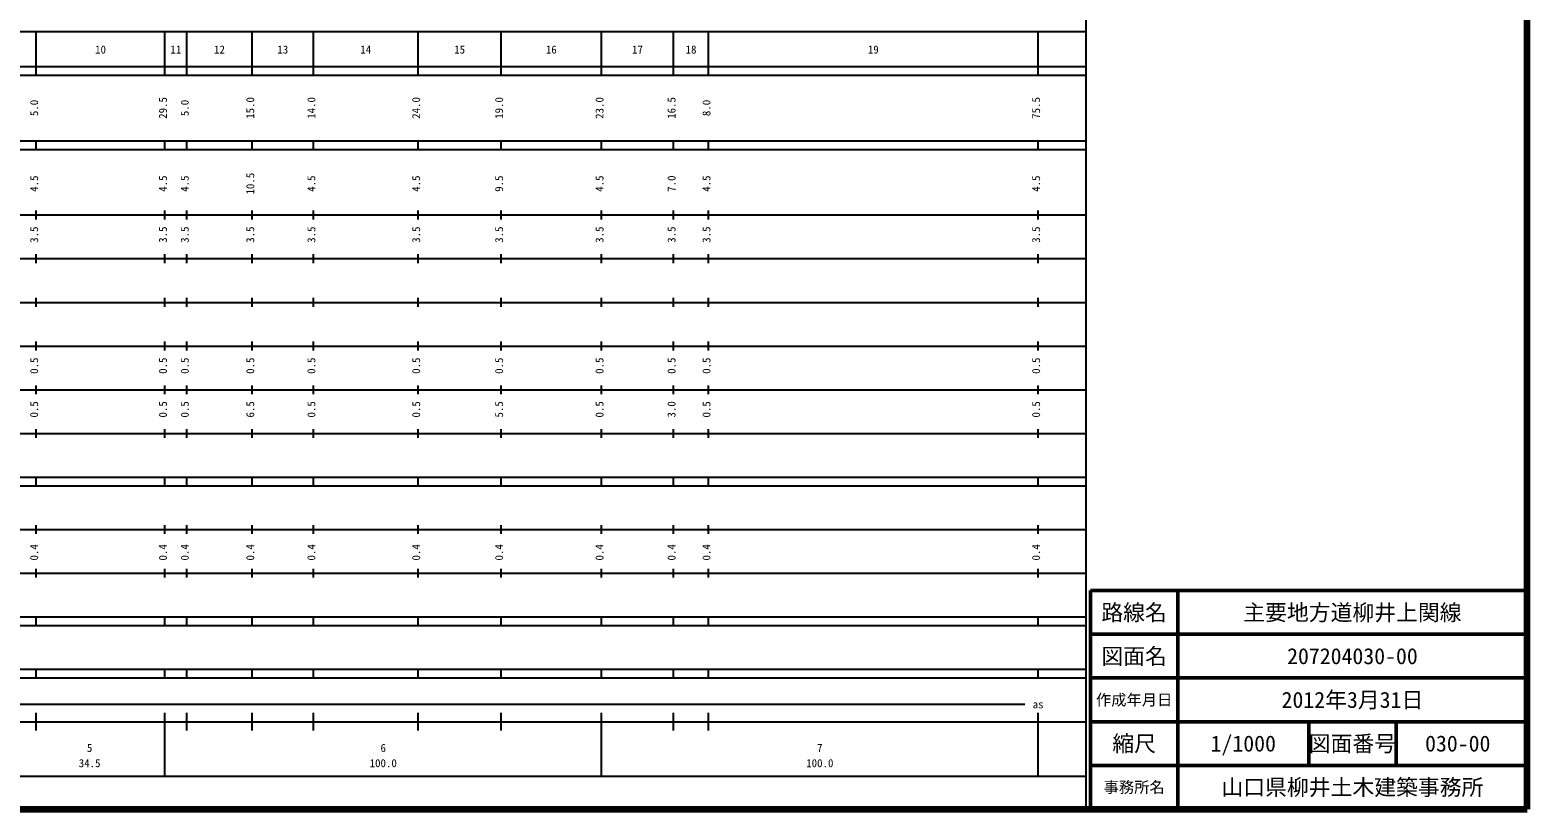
# Model space of a CAD drawing. Units: millimetres on the paper, enlarged 1000 times. Extents: x 40000 to 680000, y 20000 to 380000.
# Drawn here: x 337076 to 680000, y 20000 to 198357 of the extents above; entities that cross this region are included whole.
import ezdxf
from ezdxf.enums import TextEntityAlignment as Align

# ---------------------------------------------------------------- set-up
doc = ezdxf.new("R2010")
doc.units = ezdxf.units.MM
doc.header["$LTSCALE"] = 1000
for name, color, linetype, lineweight in [('M-TTL', 2, 'Continuous', 140), ('M-TTL-BAND', 7, 'Continuous', 25), ('M-TTL-FRAM', 2, 'Continuous', 50), ('M-TTL-LINE', 7, 'Continuous', 50)]:
    doc.layers.add(name, color=color, linetype=linetype, lineweight=lineweight)
doc.layers.add('M-TTL-TXT', color=7, linetype='Continuous')
doc.styles.add('ＭＳ ゴシック', font='')
doc.styles.get('ＭＳ ゴシック').set_extended_font_data('MS Gothic')

msp = doc.modelspace()

# ---------------------------------------------------------------- linework, layer by layer
at = {"layer": 'M-TTL'}
for p, q in [((680000, 20000), (680000, 380000)), ((40000, 20000), (680000, 20000))]:
    msp.add_line(p, q, dxfattribs=at)
at = {"layer": 'M-TTL-BAND'}
for p, q in [((579000, 20000), (579000, 370000)), ((68000, 198000), (579000, 198000)), ((338500, 188000), (338500, 198000)), ((368000, 188000), (368000, 198000)), ((373000, 188000), (373000, 198000)), ((388000, 188000), (388000, 198000)), ((402000, 188000), (402000, 198000)), ((426000, 188000), (426000, 198000)), ((445000, 188000), (445000, 198000)), ((468000, 188000), (468000, 198000)), ((484500, 188000), (484500, 198000)), ((492500, 188000), (492500, 198000)), ((568000, 188000), (568000, 198000)), ((40000, 190000), (579000, 190000)), ((40000, 188000), (579000, 188000)), ((40000, 173000), (579000, 173000)), ((338500, 171000), (338500, 173000)), ((368000, 171000), (368000, 173000)), ((373000, 171000), (373000, 173000)), ((388000, 171000), (388000, 173000)), ((402000, 171000), (402000, 173000)), ((426000, 171000), (426000, 173000)), ((445000, 171000), (445000, 173000)), ((468000, 171000), (468000, 173000)), ((484500, 171000), (484500, 173000)), ((492500, 171000), (492500, 173000)), ((568000, 171000), (568000, 173000)), ((40000, 171000), (579000, 171000)), ((40000, 156000), (579000, 156000)), ((338500, 155000), (338500, 157000)), ((368000, 155000), (368000, 157000)), ((373000, 155000), (373000, 157000)), ((388000, 155000), (388000, 157000)), ((402000, 155000), (402000, 157000)), ((426000, 155000), (426000, 157000)), ((445000, 155000), (445000, 157000)), ((468000, 155000), (468000, 157000)), ((484500, 155000), (484500, 157000)), ((492500, 155000), (492500, 157000)), ((568000, 155000), (568000, 157000)), ((46000, 146000), (579000, 146000)), ((338500, 145000), (338500, 147000)), ((368000, 145000), (368000, 147000)), ((373000, 145000), (373000, 147000)), ((388000, 145000), (388000, 147000)), ((402000, 145000), (402000, 147000)), ((426000, 145000), (426000, 147000)), ((445000, 145000), (445000, 147000)), ((468000, 145000), (468000, 147000)), ((484500, 145000), (484500, 147000)), ((492500, 145000), (492500, 147000)), ((568000, 145000), (568000, 147000)), ((52000, 136000), (579000, 136000)), ((338500, 135000), (338500, 137000)), ((368000, 135000), (368000, 137000)), ((373000, 135000), (373000, 137000)), ((388000, 135000), (388000, 137000)), ((402000, 135000), (402000, 137000)), ((426000, 135000), (426000, 137000)), ((445000, 135000), (445000, 137000)), ((468000, 135000), (468000, 137000)), ((484500, 135000), (484500, 137000)), ((492500, 135000), (492500, 137000)), ((568000, 135000), (568000, 137000)), ((338500, 125000), (338500, 127000)), ((368000, 125000), (368000, 127000)), ((373000, 125000), (373000, 127000)), ((388000, 125000), (388000, 127000)), ((402000, 125000), (402000, 127000)), ((426000, 125000), (426000, 127000)), ((445000, 125000), (445000, 127000)), ((468000, 125000), (468000, 127000)), ((484500, 125000), (484500, 127000)), ((492500, 125000), (492500, 127000)), ((568000, 125000), (568000, 127000)), ((46000, 126000), (579000, 126000)), ((338500, 115000), (338500, 117000)), ((368000, 115000), (368000, 117000)), ((373000, 115000), (373000, 117000)), ((388000, 115000), (388000, 117000)), ((402000, 115000), (402000, 117000)), ((426000, 115000), (426000, 117000)), ((445000, 115000), (445000, 117000)), ((468000, 115000), (468000, 117000)), ((484500, 115000), (484500, 117000)), ((492500, 115000), (492500, 117000)), ((568000, 115000), (568000, 117000)), ((52000, 116000), (579000, 116000)), ((338500, 105000), (338500, 107000)), ((368000, 105000), (368000, 107000)), ((373000, 105000), (373000, 107000)), ((388000, 105000), (388000, 107000)), ((402000, 105000), (402000, 107000)), ((426000, 105000), (426000, 107000)), ((445000, 105000), (445000, 107000)), ((468000, 105000), (468000, 107000)), ((484500, 105000), (484500, 107000)), ((492500, 105000), (492500, 107000)), ((568000, 105000), (568000, 107000)), ((46000, 106000), (579000, 106000)), ((40000, 96000), (579000, 96000)), ((40000, 94000), (579000, 94000)), ((338500, 94000), (338500, 96000)), ((368000, 94000), (368000, 96000)), ((373000, 94000), (373000, 96000)), ((388000, 94000), (388000, 96000)), ((402000, 94000), (402000, 96000)), ((426000, 94000), (426000, 96000)), ((445000, 94000), (445000, 96000)), ((468000, 94000), (468000, 96000)), ((484500, 94000), (484500, 96000)), ((492500, 94000), (492500, 96000)), ((568000, 94000), (568000, 96000)), ((49000, 84000), (579000, 84000)), ((338500, 83000), (338500, 85000)), ((368000, 83000), (368000, 85000)), ((373000, 83000), (373000, 85000)), ((388000, 83000), (388000, 85000)), ((402000, 83000), (402000, 85000)), ((426000, 83000), (426000, 85000)), ((445000, 83000), (445000, 85000)), ((468000, 83000), (468000, 85000)), ((484500, 83000), (484500, 85000)), ((492500, 83000), (492500, 85000)), ((568000, 83000), (568000, 85000)), ((40000, 74000), (579000, 74000)), ((338500, 73000), (338500, 75000)), ((368000, 73000), (368000, 75000)), ((373000, 73000), (373000, 75000)), ((388000, 73000), (388000, 75000)), ((402000, 73000), (402000, 75000)), ((426000, 73000), (426000, 75000)), ((445000, 73000), (445000, 75000)), ((468000, 73000), (468000, 75000)), ((484500, 73000), (484500, 75000)), ((492500, 73000), (492500, 75000)), ((568000, 73000), (568000, 75000)), ((40000, 64000), (579000, 64000)), ((40000, 62000), (579000, 62000)), ((338500, 62000), (338500, 64000)), ((368000, 62000), (368000, 64000)), ((373000, 62000), (373000, 64000)), ((388000, 62000), (388000, 64000)), ((402000, 62000), (402000, 64000)), ((426000, 62000), (426000, 64000)), ((445000, 62000), (445000, 64000)), ((468000, 62000), (468000, 64000)), ((484500, 62000), (484500, 64000)), ((492500, 62000), (492500, 64000)), ((568000, 62000), (568000, 64000)), ((40000, 52000), (579000, 52000)), ((338500, 50000), (338500, 52000)), ((368000, 50000), (368000, 52000)), ((373000, 50000), (373000, 52000)), ((388000, 50000), (388000, 52000)), ((402000, 50000), (402000, 52000)), ((426000, 50000), (426000, 52000)), ((445000, 50000), (445000, 52000)), ((468000, 50000), (468000, 52000)), ((484500, 50000), (484500, 52000)), ((492500, 50000), (492500, 52000)), ((568000, 50000), (568000, 52000)), ((40000, 50000), (579000, 50000)), ((71000, 44000), (565000, 44000)), ((338500, 38000), (338500, 42000)), ((368000, 27500), (368000, 42000)), ((373000, 38000), (373000, 42000)), ((388000, 38000), (388000, 42000)), ((402000, 38000), (402000, 42000)), ((426000, 38000), (426000, 42000)), ((445000, 38000), (445000, 42000)), ((468000, 27500), (468000, 42000)), ((484500, 38000), (484500, 42000)), ((492500, 38000), (492500, 42000)), ((568000, 27500), (568000, 42000)), ((40000, 40000), (579000, 40000)), ((68000, 27500), (579000, 27500))]:
    msp.add_line(p, q, dxfattribs=at)
at = {"layer": 'M-TTL-FRAM'}
for p, q in [((680000, 70000), (580000, 70000)), ((580000, 70000), (580000, 20000))]:
    msp.add_line(p, q, dxfattribs=at)
at = {"layer": 'M-TTL-LINE'}
for p, q in [((600000, 70000), (600000, 20000)), ((680000, 60000), (580000, 60000)), ((680000, 50000), (580000, 50000)), ((680000, 40000), (580000, 40000)), ((630000, 40000), (630000, 30000)), ((650000, 40000), (650000, 30000)), ((680000, 30000), (580000, 30000))]:
    msp.add_line(p, q, dxfattribs=at)

# ---------------------------------------------------------------- texts
at = {"layer": 'M-TTL-BAND', "style": 'ＭＳ ゴシック'}
for s, p in [('10', (353250, 192405)), ('11', (370500, 192405)), ('12', (380500, 192405)), ('13', (395000, 192405)), ('14', (414000, 192405)), ('15', (435500, 192405)), ('16', (456500, 192405)), ('17', (476250, 192405)), ('18', (488500, 192405)), ('19', (530250, 192405)), ('as', (568000, 42500)), ('5', (350750, 32523)), ('6', (418000, 32523)), ('7', (518000, 32523)), ('34.5', (350750, 29033)), ('100.0', (418000, 29033)), ('100.0', (518000, 29033))]:
    msp.add_text(s, height=1833, dxfattribs=at).set_placement(p, align=Align.BOTTOM_CENTER)
for s, p in [('5.0', (339500, 180500)), ('29.5', (369000, 180500)), ('5.0', (374000, 180500)), ('15.0', (389000, 180500)), ('14.0', (403000, 180500)), ('24.0', (427000, 180500)), ('19.0', (446000, 180500)), ('23.0', (469000, 180500)), ('16.5', (485500, 180500)), ('8.0', (493500, 180500)), ('75.5', (569000, 180500)), ('4.5', (339500, 163174)), ('4.5', (369000, 163174)), ('4.5', (374000, 163174)), ('10.5', (389000, 163174)), ('4.5', (403000, 163174)), ('4.5', (427000, 163174)), ('9.5', (446000, 163174)), ('4.5', (469000, 163174)), ('7.0', (485500, 163174)), ('4.5', (493500, 163174)), ('4.5', (569000, 163174)), ('3.5', (339500, 151500)), ('3.5', (369000, 151500)), ('3.5', (374000, 151500)), ('3.5', (389000, 151500)), ('3.5', (403000, 151500)), ('3.5', (427000, 151500)), ('3.5', (446000, 151500)), ('3.5', (469000, 151500)), ('3.5', (485500, 151500)), ('3.5', (493500, 151500)), ('3.5', (569000, 151500)), ('0.5', (339500, 121500)), ('0.5', (369000, 121500)), ('0.5', (374000, 121500)), ('0.5', (389000, 121500)), ('0.5', (403000, 121500)), ('0.5', (427000, 121500)), ('0.5', (446000, 121500)), ('0.5', (469000, 121500)), ('0.5', (485500, 121500)), ('0.5', (493500, 121500)), ('0.5', (569000, 121500)), ('0.5', (339500, 111500)), ('0.5', (369000, 111500)), ('0.5', (374000, 111500)), ('6.5', (389000, 111500)), ('0.5', (403000, 111500)), ('0.5', (427000, 111500)), ('5.5', (446000, 111500)), ('0.5', (469000, 111500)), ('3.0', (485500, 111500)), ('0.5', (493500, 111500)), ('0.5', (569000, 111500)), ('0.4', (339500, 78764)), ('0.4', (369000, 78764)), ('0.4', (374000, 78764)), ('0.4', (389000, 78764)), ('0.4', (403000, 78764)), ('0.4', (427000, 78764)), ('0.4', (446000, 78764)), ('0.4', (469000, 78764)), ('0.4', (485500, 78764)), ('0.4', (493500, 78764)), ('0.4', (569000, 78764))]:
    msp.add_text(s, height=1833, rotation=90, dxfattribs=at).set_placement(p, align=Align.BOTTOM_CENTER)
at = {"layer": 'M-TTL-TXT', "style": 'ＭＳ ゴシック'}
for s, height, p in [('路線名', 3666, (590000, 65000)), ('路線名', 3666, (590000, 65000)), ('主要地方道柳井上関線', 3666, (640000, 65000)), ('図面名', 3666, (590000, 55000)), ('図面名', 3666, (590000, 55000)), ('207204030-00', 3666, (640000, 55000)), ('作成年月日', 2566, (590000, 45000)), ('作成年月日', 2566, (590000, 45000)), ('2012年3月31日', 3666, (640000, 45000)), ('縮尺', 3666, (590000, 35000)), ('縮尺', 3666, (590000, 35000)), ('1/1000', 3666, (615000, 35000)), ('図面番号', 3666, (640000, 35000)), ('図面番号', 3666, (640000, 35000)), ('030-00', 3666, (664125, 35000)), ('事務所名', 2566, (590000, 25000)), ('事務所名', 2566, (590000, 25000)), ('山口県柳井土木建築事務所', 3666, (640000, 25000))]:
    msp.add_text(s, height=height, dxfattribs=at).set_placement(p, align=Align.MIDDLE_CENTER)

doc.saveas('drawing.dxf')
